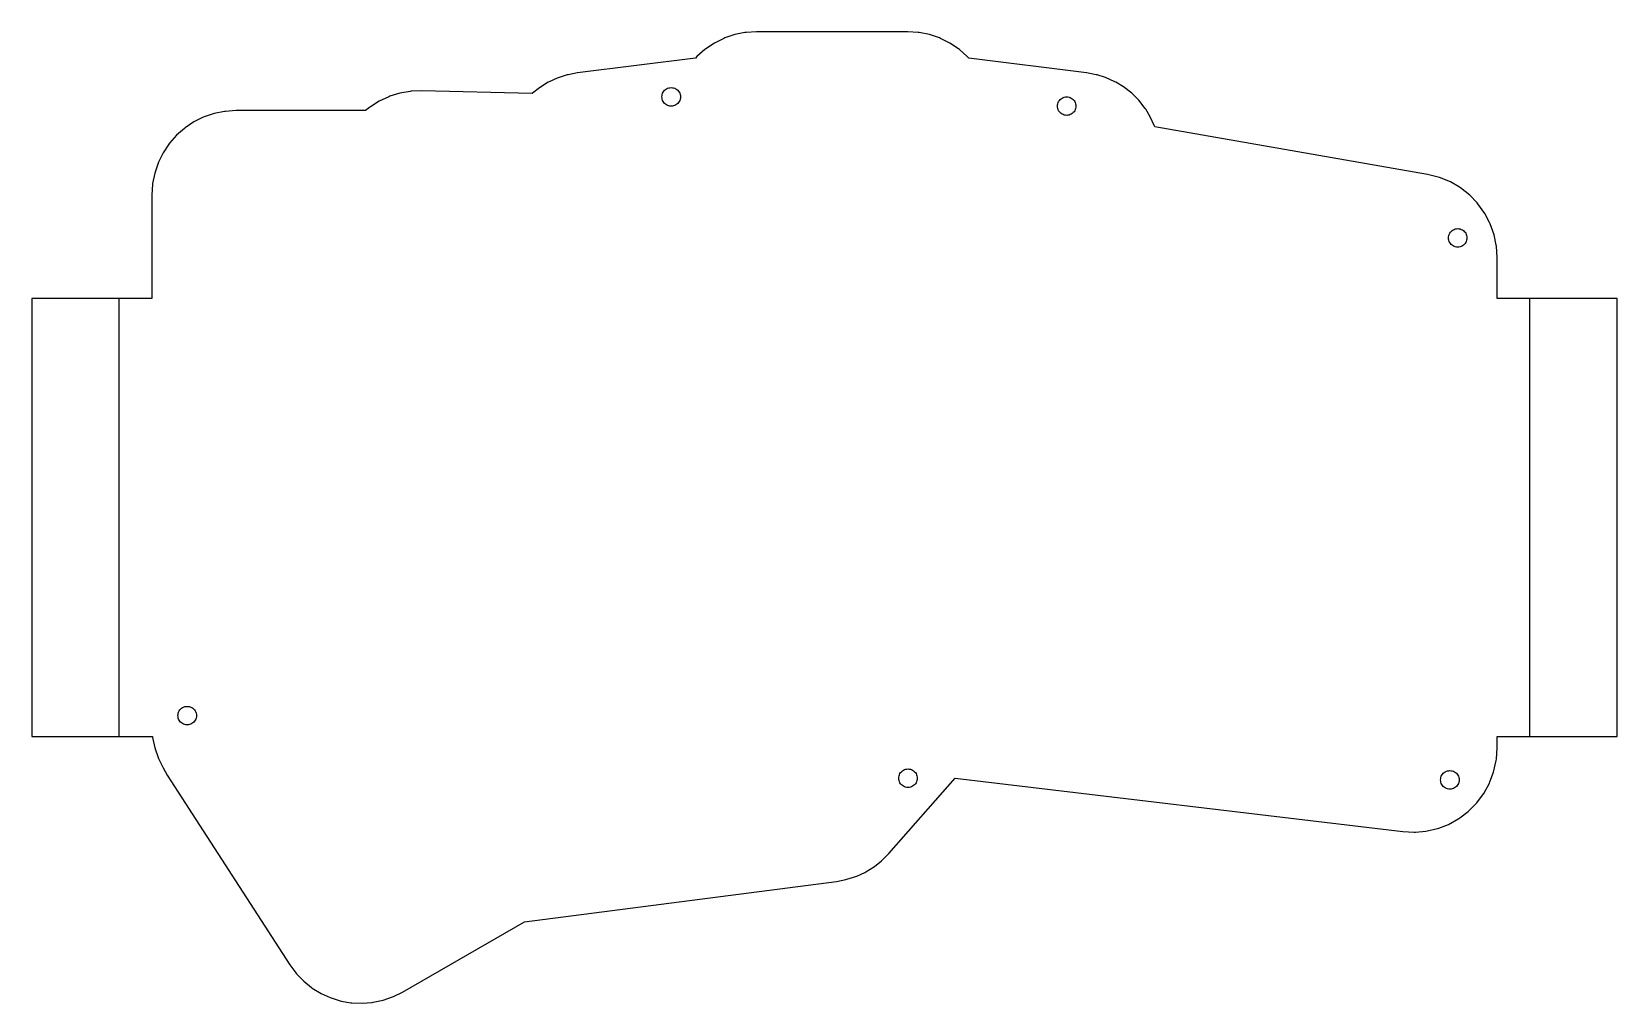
# Model space of a CAD drawing. Header units: metres. Extents: x -94 to 94, y -58 to 58.
import ezdxf

# ---------------------------------------------------------------- set-up
doc = ezdxf.new("R2010")
doc.units = ezdxf.units.M

msp = doc.modelspace()

# ---------------------------------------------------------------- linework, layer by layer
for p, q in [((-11.9585, 56.8737), (-13.073, 56.3241)), ((-11.8379, 56.9236), (-11.9585, 56.8737)), ((-10.6622, 57.3227), (-11.8379, 56.9236)), ((-9.44339, 57.5652), (-10.6622, 57.3227)), ((-9.31398, 57.5822), (-9.44339, 57.5652)), ((-8.07349, 57.6636), (-9.31398, 57.5822)), ((9.8765, 57.6636), (-8.07349, 57.6636)), ((11.117, 57.5822), (9.8765, 57.6636)), ((11.2464, 57.5652), (11.117, 57.5822)), ((12.4642, 57.323), (11.2464, 57.5652)), ((13.6409, 56.9236), (12.4642, 57.323)), ((13.7615, 56.8737), (13.6409, 56.9236)), ((14.8766, 56.3238), (13.7615, 56.8737)), ((-15.1451, 54.7341), (-15.3303, 54.5229)), ((-14.2109, 55.5535), (-15.1451, 54.7341)), ((-14.1074, 55.633), (-14.2109, 55.5535)), ((-13.073, 56.3241), (-14.1074, 55.633)), ((15.9098, 55.6334), (14.8766, 56.3238)), ((16.0134, 55.5539), (15.9098, 55.6334)), ((16.9476, 54.7346), (16.0134, 55.5539)), ((17.1333, 54.5229), (16.9476, 54.7346)), ((-29.3138, 52.775), (-30.4379, 52.5651)), ((-15.3303, 54.5229), (-29.3138, 52.775)), ((31.1169, 52.775), (17.1333, 54.5229)), ((32.2412, 52.565), (31.1169, 52.775)), ((-33.8544, 51.0119), (-34.6734, 50.3603)), ((-32.7959, 51.6629), (-33.8544, 51.0119)), ((-32.6896, 51.7191), (-32.7959, 51.6629)), ((-31.7379, 52.1566), (-32.6896, 51.7191)), ((-30.5546, 52.536), (-31.7379, 52.1566)), ((-30.4379, 52.5651), (-30.5546, 52.536)), ((-18.8742, 50.8036), (-18.7545, 50.8836)), ((-18.7545, 50.8836), (-18.6255, 50.9472)), ((-18.6255, 50.9472), (-18.4892, 50.9935)), ((-18.4892, 50.9935), (-18.3481, 51.0215)), ((-18.3481, 51.0215), (-18.2045, 51.0309)), ((-18.2045, 51.0309), (-18.0609, 51.0215)), ((-18.0609, 51.0215), (-17.9198, 50.9935)), ((-17.9198, 50.9935), (-17.7836, 50.9472)), ((-17.7836, 50.9472), (-17.6545, 50.8836)), ((-17.6545, 50.8836), (-17.5349, 50.8036)), ((32.3578, 52.5359), (32.2412, 52.565)), ((33.3583, 52.2265), (32.3578, 52.5359)), ((34.4926, 51.7191), (33.3583, 52.2265)), ((34.599, 51.6629), (34.4926, 51.7191)), ((35.4953, 51.1243), (34.599, 51.6629)), ((36.4758, 50.3609), (35.4953, 51.1243)), ((-52.8718, 49.4309), (-53.9253, 48.7633)), ((-51.7442, 49.9531), (-52.8718, 49.4309)), ((-51.6222, 50.0002), (-51.7442, 49.9531)), ((-50.4322, 50.3717), (-51.6222, 50.0002)), ((-49.2078, 50.5838), (-50.4322, 50.3717)), ((-49.0778, 50.5976), (-49.2078, 50.5838)), ((-47.8334, 50.648), (-49.0778, 50.5976)), ((-34.7207, 50.3182), (-47.8334, 50.648)), ((-34.6734, 50.3603), (-34.7207, 50.3182)), ((-19.3045, 49.931), (-19.2951, 50.0745)), ((-19.2951, 49.7874), (-19.3045, 49.931)), ((-19.2951, 50.0745), (-19.267, 50.2157)), ((-19.267, 49.6463), (-19.2951, 49.7874)), ((-19.267, 50.2157), (-19.2208, 50.3519)), ((-19.2208, 49.51), (-19.267, 49.6463)), ((-19.2208, 50.3519), (-19.1572, 50.481)), ((-19.1572, 49.381), (-19.2208, 49.51)), ((-19.1572, 50.481), (-19.0772, 50.6006)), ((-19.0772, 49.2613), (-19.1572, 49.381)), ((-19.0772, 50.6006), (-18.9823, 50.7088)), ((-18.9823, 49.1531), (-19.0772, 49.2613)), ((-18.9823, 50.7088), (-18.8742, 50.8036)), ((-18.8742, 49.0583), (-18.9823, 49.1531)), ((-18.7545, 48.9783), (-18.8742, 49.0583)), ((-18.6255, 48.9147), (-18.7545, 48.9783)), ((-17.6545, 48.9783), (-17.7836, 48.9147)), ((-17.5349, 49.0583), (-17.6545, 48.9783)), ((-17.5349, 50.8036), (-17.4267, 50.7088)), ((-17.4267, 49.1531), (-17.5349, 49.0583)), ((-17.4267, 50.7088), (-17.3318, 50.6006)), ((-17.3318, 49.2613), (-17.4267, 49.1531)), ((-17.3318, 50.6006), (-17.2519, 50.481)), ((-17.2519, 49.381), (-17.3318, 49.2613)), ((-17.2519, 50.481), (-17.1882, 50.3519)), ((-17.1882, 49.51), (-17.2519, 49.381)), ((-17.1882, 50.3519), (-17.142, 50.2157)), ((-17.142, 49.6463), (-17.1882, 49.51)), ((-17.142, 50.2157), (-17.1139, 50.0745)), ((-17.1139, 49.7874), (-17.142, 49.6463)), ((-17.1139, 50.0745), (-17.1045, 49.931)), ((-17.1045, 49.931), (-17.1139, 49.7874)), ((27.6579, 48.8372), (27.6673, 48.9807)), ((27.6673, 48.9807), (27.6954, 49.1219)), ((27.6954, 49.1219), (27.7416, 49.2581)), ((27.7416, 49.2581), (27.8053, 49.3872)), ((27.8053, 49.3872), (27.8852, 49.5068)), ((27.8852, 49.5068), (27.9801, 49.615)), ((27.9801, 49.615), (28.0883, 49.7098)), ((28.0883, 49.7098), (28.2079, 49.7898)), ((28.2079, 49.7898), (28.3369, 49.8534)), ((28.3369, 49.8534), (28.4732, 49.8997)), ((28.4732, 49.8997), (28.6143, 49.9277)), ((28.6143, 49.9277), (28.7579, 49.9372)), ((28.7579, 49.9372), (28.9015, 49.9277)), ((28.9015, 49.9277), (29.0426, 49.8997)), ((29.0426, 49.8997), (29.1788, 49.8534)), ((29.1788, 49.8534), (29.3079, 49.7898)), ((29.3079, 49.7898), (29.4275, 49.7098)), ((29.4275, 49.7098), (29.5357, 49.615)), ((29.5357, 49.615), (29.6306, 49.5068)), ((29.6306, 49.5068), (29.7105, 49.3872)), ((29.7105, 49.3872), (29.7742, 49.2581)), ((29.7742, 49.2581), (29.8204, 49.1219)), ((29.8204, 49.1219), (29.8485, 48.9807)), ((29.8485, 48.9807), (29.8579, 48.8372)), ((36.5656, 50.2809), (36.4758, 50.3609)), ((37.3078, 49.5437), (36.5656, 50.2809)), ((38.0776, 48.5682), (37.3078, 49.5437)), ((-73.7624, 47.5033), (-74.8769, 46.9536)), ((-73.6418, 47.5532), (-73.7624, 47.5033)), ((-72.4641, 47.953), (-73.6418, 47.5532)), ((-71.2453, 48.1954), (-72.4641, 47.953)), ((-71.1159, 48.2124), (-71.2453, 48.1954)), ((-69.8765, 48.2936), (-71.1159, 48.2124)), ((-54.5009, 48.2936), (-69.8765, 48.2936)), ((-54.0309, 48.6862), (-54.5009, 48.2936)), ((-53.9253, 48.7633), (-54.0309, 48.6862)), ((-18.4892, 48.8684), (-18.6255, 48.9147)), ((-18.3481, 48.8404), (-18.4892, 48.8684)), ((-18.2045, 48.8309), (-18.3481, 48.8404)), ((-18.0609, 48.8404), (-18.2045, 48.8309)), ((-17.9198, 48.8684), (-18.0609, 48.8404)), ((-17.7836, 48.9147), (-17.9198, 48.8684)), ((27.6673, 48.6936), (27.6579, 48.8372)), ((27.6954, 48.5525), (27.6673, 48.6936)), ((27.7416, 48.4162), (27.6954, 48.5525)), ((27.8053, 48.2872), (27.7416, 48.4162)), ((27.8852, 48.1675), (27.8053, 48.2872)), ((27.9801, 48.0593), (27.8852, 48.1675)), ((28.0883, 47.9645), (27.9801, 48.0593)), ((28.2079, 47.8845), (28.0883, 47.9645)), ((28.3369, 47.8209), (28.2079, 47.8845)), ((28.4732, 47.7746), (28.3369, 47.8209)), ((28.6143, 47.7466), (28.4732, 47.7746)), ((28.7579, 47.7372), (28.6143, 47.7466)), ((28.9015, 47.7466), (28.7579, 47.7372)), ((29.0426, 47.7746), (28.9015, 47.7466)), ((29.1788, 47.8209), (29.0426, 47.7746)), ((29.3079, 47.8845), (29.1788, 47.8209)), ((29.4275, 47.9645), (29.3079, 47.8845)), ((29.5357, 48.0593), (29.4275, 47.9645)), ((29.6306, 48.1675), (29.5357, 48.0593)), ((29.7105, 48.2872), (29.6306, 48.1675)), ((29.7742, 48.4162), (29.7105, 48.2872)), ((29.8204, 48.5525), (29.7742, 48.4162)), ((29.8485, 48.6936), (29.8204, 48.5525)), ((29.8579, 48.8372), (29.8485, 48.6936)), ((38.1458, 48.4691), (38.0776, 48.5682)), ((38.6902, 47.5764), (38.1458, 48.4691)), ((39.205, 46.4453), (38.6902, 47.5764)), ((-76.947, 45.3652), (-77.7673, 44.4298)), ((-76.0127, 46.1844), (-76.947, 45.3652)), ((-75.9091, 46.2639), (-76.0127, 46.1844)), ((-74.8769, 46.9536), (-75.9091, 46.2639)), ((39.2259, 46.3901), (39.205, 46.4453)), ((71.6005, 40.7238), (39.2259, 46.3901)), ((-77.8468, 44.3262), (-78.5371, 43.2929)), ((-77.7673, 44.4298), (-77.8468, 44.3262)), ((-79.1361, 42.0589), (-79.5356, 40.8822)), ((-79.0862, 42.1795), (-79.1361, 42.0589)), ((-78.5371, 43.2929), (-79.0862, 42.1795)), ((-79.7783, 39.6624), (-79.7953, 39.533)), ((-79.5356, 40.8822), (-79.7783, 39.6624)), ((72.8881, 40.4044), (71.6005, 40.7238)), ((73.0206, 40.3615), (72.8881, 40.4044)), ((74.3271, 39.8285), (73.0206, 40.3615)), ((75.4011, 39.2033), (74.3271, 39.8285)), ((-79.7953, 39.533), (-79.8765, 38.2936)), ((-79.8765, 38.2936), (-79.8765, 26)), ((75.5166, 39.1255), (75.4011, 39.2033)), ((76.6239, 38.254), (75.5166, 39.1255)), ((77.4838, 37.357), (76.6239, 38.254)), ((77.5734, 37.2504), (77.4838, 37.357)), ((78.3989, 36.105), (77.5734, 37.2504)), ((78.9778, 35.0055), (78.3989, 36.105)), ((74.3161, 33.8595), (74.4109, 33.9677)), ((74.4109, 33.9677), (74.5191, 34.0626)), ((74.5191, 34.0626), (74.6387, 34.1425)), ((74.6387, 34.1425), (74.7678, 34.2061)), ((74.7678, 34.2061), (74.904, 34.2524)), ((74.904, 34.2524), (75.0452, 34.2805)), ((75.0452, 34.2805), (75.1888, 34.2899)), ((75.1888, 34.2899), (75.3323, 34.2805)), ((75.3323, 34.2805), (75.4734, 34.2524)), ((75.4734, 34.2524), (75.6097, 34.2061)), ((75.6097, 34.2061), (75.7387, 34.1425)), ((75.7387, 34.1425), (75.8584, 34.0626)), ((75.8584, 34.0626), (75.9666, 33.9677)), ((75.9666, 33.9677), (76.0614, 33.8595)), ((79.0345, 34.8782), (78.9778, 35.0055)), ((79.5114, 33.5507), (79.0345, 34.8782)), ((74.0887, 33.1899), (74.0982, 33.3335)), ((74.0982, 33.0463), (74.0887, 33.1899)), ((74.0982, 33.3335), (74.1262, 33.4746)), ((74.1262, 32.9052), (74.0982, 33.0463)), ((74.1262, 33.4746), (74.1725, 33.6108)), ((74.1725, 32.7689), (74.1262, 32.9052)), ((74.1725, 33.6108), (74.2361, 33.7399)), ((74.2361, 32.6399), (74.1725, 32.7689)), ((74.2361, 33.7399), (74.3161, 33.8595)), ((74.3161, 32.5202), (74.2361, 32.6399)), ((74.4109, 32.412), (74.3161, 32.5202)), ((74.5191, 32.3172), (74.4109, 32.412)), ((74.6387, 32.2372), (74.5191, 32.3172)), ((74.7678, 32.1736), (74.6387, 32.2372)), ((74.904, 32.1273), (74.7678, 32.1736)), ((75.0452, 32.0993), (74.904, 32.1273)), ((75.1888, 32.0899), (75.0452, 32.0993)), ((75.3323, 32.0993), (75.1888, 32.0899)), ((75.4734, 32.1273), (75.3323, 32.0993)), ((75.6097, 32.1736), (75.4734, 32.1273)), ((75.7387, 32.2372), (75.6097, 32.1736)), ((75.8584, 32.3172), (75.7387, 32.2372)), ((75.9666, 32.412), (75.8584, 32.3172)), ((76.0614, 32.5202), (75.9666, 32.412)), ((76.0614, 33.8595), (76.1414, 33.7399)), ((76.1414, 32.6399), (76.0614, 32.5202)), ((76.1414, 33.7399), (76.205, 33.6108)), ((76.205, 32.7689), (76.1414, 32.6399)), ((76.205, 33.6108), (76.2513, 33.4746)), ((76.2513, 32.9052), (76.205, 32.7689)), ((76.2513, 33.4746), (76.2793, 33.3335)), ((76.2793, 33.0463), (76.2513, 32.9052)), ((76.2793, 33.3335), (76.2887, 33.1899)), ((76.2887, 33.1899), (76.2793, 33.0463)), ((79.7646, 32.3341), (79.5114, 33.5507)), ((79.784, 32.1962), (79.7646, 32.3341)), ((79.8765, 30.8732), (79.784, 32.1962)), ((79.8763, 26), (79.8765, 30.8732)), ((-79.8765, 26), (-94.1385, 26)), ((-94.1385, 26), (-94.1385, -26)), ((-83.75749, -26), (-83.75749, 26)), ((94.1385, 26), (79.8763, 26)), ((83.75749, -26), (83.75749, 26)), ((94.1385, -26), (94.1385, 26)), ((-76.3461, -22.6424), (-76.2265, -22.5625)), ((-76.2265, -22.5625), (-76.0974, -22.4988)), ((-76.0974, -22.4988), (-75.9612, -22.4526)), ((-75.9612, -22.4526), (-75.8201, -22.4245)), ((-75.8201, -22.4245), (-75.6765, -22.4151)), ((-75.6765, -22.4151), (-75.5329, -22.4245)), ((-75.5329, -22.4245), (-75.3918, -22.4526)), ((-75.3918, -22.4526), (-75.2555, -22.4988)), ((-75.2555, -22.4988), (-75.1265, -22.5625)), ((-75.1265, -22.5625), (-75.0069, -22.6424)), ((-76.7765, -23.5151), (-76.7671, -23.3715)), ((-76.7671, -23.6587), (-76.7765, -23.5151)), ((-76.7671, -23.3715), (-76.739, -23.2304)), ((-76.739, -23.7998), (-76.7671, -23.6587)), ((-76.739, -23.2304), (-76.6927, -23.0941)), ((-76.6927, -23.936), (-76.739, -23.7998)), ((-76.6927, -23.0941), (-76.6291, -22.9651)), ((-76.6291, -24.0651), (-76.6927, -23.936)), ((-76.6291, -22.9651), (-76.5492, -22.8454)), ((-76.5492, -24.1847), (-76.6291, -24.0651)), ((-76.5492, -22.8454), (-76.4543, -22.7373)), ((-76.4543, -24.2929), (-76.5492, -24.1847)), ((-76.4543, -22.7373), (-76.3461, -22.6424)), ((-76.3461, -24.3878), (-76.4543, -24.2929)), ((-76.2265, -24.4677), (-76.3461, -24.3878)), ((-76.0974, -24.5313), (-76.2265, -24.4677)), ((-75.1265, -24.4677), (-75.2555, -24.5313)), ((-75.0069, -24.3878), (-75.1265, -24.4677)), ((-75.0069, -22.6424), (-74.8987, -22.7373)), ((-74.8987, -24.2929), (-75.0069, -24.3878)), ((-74.8987, -22.7373), (-74.8038, -22.8454)), ((-74.8038, -24.1847), (-74.8987, -24.2929)), ((-74.8038, -22.8454), (-74.7239, -22.9651)), ((-74.7239, -24.0651), (-74.8038, -24.1847)), ((-74.7239, -22.9651), (-74.6602, -23.0941)), ((-74.6602, -23.936), (-74.7239, -24.0651)), ((-74.6602, -23.0941), (-74.614, -23.2304)), ((-74.614, -23.7998), (-74.6602, -23.936)), ((-74.614, -23.2304), (-74.5859, -23.3715)), ((-74.5859, -23.6587), (-74.614, -23.7998)), ((-74.5859, -23.3715), (-74.5765, -23.5151)), ((-74.5765, -23.5151), (-74.5859, -23.6587)), ((-94.1385, -26), (-79.7917, -26)), ((-79.7917, -26), (-79.7783, -26.1022)), ((-79.7783, -26.1022), (-79.5359, -27.321)), ((-75.9612, -24.5776), (-76.0974, -24.5313)), ((-75.8201, -24.6057), (-75.9612, -24.5776)), ((-75.6765, -24.6151), (-75.8201, -24.6057)), ((-75.5329, -24.6057), (-75.6765, -24.6151)), ((-75.3918, -24.5776), (-75.5329, -24.6057)), ((-75.2555, -24.5313), (-75.3918, -24.5776)), ((79.8745, -27.3536), (79.8746, -26)), ((79.8746, -26), (94.1385, -26)), ((-79.5359, -27.321), (-79.1361, -28.4988)), ((79.7806, -28.6859), (79.8745, -27.3536)), ((-79.1361, -28.4988), (-79.0862, -28.6194)), ((-79.0862, -28.6194), (-78.5367, -29.7335)), ((-78.5367, -29.7335), (-78.2887, -30.1631)), ((9.13863, -30.17), (9.24681, -30.0752)), ((9.24681, -30.0752), (9.36644, -29.9952)), ((9.36644, -29.9952), (9.4955, -29.9316)), ((9.4955, -29.9316), (9.63174, -29.8853)), ((9.63174, -29.8853), (9.77286, -29.8573)), ((9.77286, -29.8573), (9.91644, -29.8479)), ((9.91644, -29.8479), (10.06, -29.8573)), ((10.06, -29.8573), (10.2011, -29.8853)), ((10.2011, -29.8853), (10.3374, -29.9316)), ((10.3374, -29.9316), (10.4664, -29.9952)), ((10.4664, -29.9952), (10.5861, -30.0752)), ((10.5861, -30.0752), (10.6943, -30.17)), ((73.8387, -30.1259), (73.975, -30.0796)), ((73.975, -30.0796), (74.1161, -30.0515)), ((74.1161, -30.0515), (74.2597, -30.0421)), ((74.2597, -30.0421), (74.4033, -30.0515)), ((74.4033, -30.0515), (74.5444, -30.0796)), ((74.5444, -30.0796), (74.6806, -30.1259)), ((79.4541, -30.2224), (79.7609, -28.8249)), ((79.7609, -28.8249), (79.7806, -28.6859)), ((-78.2887, -30.1631), (-78.0415, -30.5674)), ((-78.0415, -30.5674), (-63.4943, -53.0894)), ((7.65178, -39.8771), (15.514, -30.9454)), ((8.81644, -30.9478), (8.82585, -30.8043)), ((8.82585, -31.0914), (8.81644, -30.9478)), ((8.82585, -30.8043), (8.85393, -30.6631)), ((8.85393, -31.2325), (8.82585, -31.0914)), ((8.85393, -30.6631), (8.90018, -30.5269)), ((8.90018, -31.3688), (8.85393, -31.2325)), ((8.90018, -30.5269), (8.96382, -30.3978)), ((8.96382, -31.4978), (8.90018, -31.3688)), ((8.96382, -30.3978), (9.04375, -30.2782)), ((9.04375, -31.6175), (8.96382, -31.4978)), ((9.04375, -30.2782), (9.13863, -30.17)), ((9.13863, -31.7257), (9.04375, -31.6175)), ((9.24681, -31.8205), (9.13863, -31.7257)), ((9.36644, -31.9005), (9.24681, -31.8205)), ((9.4955, -31.9641), (9.36644, -31.9005)), ((9.63174, -32.0104), (9.4955, -31.9641)), ((10.3374, -31.9641), (10.2011, -32.0104)), ((10.4664, -31.9005), (10.3374, -31.9641)), ((10.5861, -31.8205), (10.4664, -31.9005)), ((10.6943, -31.7257), (10.5861, -31.8205)), ((10.6943, -30.17), (10.7891, -30.2782)), ((10.7891, -31.6175), (10.6943, -31.7257)), ((10.7891, -30.2782), (10.8691, -30.3978)), ((10.8691, -31.4978), (10.7891, -31.6175)), ((10.8691, -30.3978), (10.9327, -30.5269)), ((10.9327, -31.3688), (10.8691, -31.4978)), ((10.9327, -30.5269), (10.979, -30.6631)), ((10.979, -31.2325), (10.9327, -31.3688)), ((10.979, -30.6631), (11.007, -30.8043)), ((11.007, -31.0914), (10.979, -31.2325)), ((11.007, -30.8043), (11.0164, -30.9478)), ((11.0164, -30.9478), (11.007, -31.0914)), ((15.514, -30.9454), (68.6911, -37.283)), ((73.1597, -31.1421), (73.1691, -30.9986)), ((73.1691, -31.2857), (73.1597, -31.1421)), ((73.1691, -30.9986), (73.1972, -30.8574)), ((73.1972, -31.4268), (73.1691, -31.2857)), ((73.1972, -30.8574), (73.2434, -30.7212)), ((73.2434, -31.5631), (73.1972, -31.4268)), ((73.2434, -30.7212), (73.3071, -30.5921)), ((73.3071, -31.6921), (73.2434, -31.5631)), ((73.3071, -30.5921), (73.387, -30.4725)), ((73.387, -31.8118), (73.3071, -31.6921)), ((73.387, -30.4725), (73.4819, -30.3643)), ((73.4819, -31.9199), (73.387, -31.8118)), ((73.4819, -30.3643), (73.5901, -30.2694)), ((73.5901, -32.0148), (73.4819, -31.9199)), ((73.5901, -30.2694), (73.7097, -30.1895)), ((73.7097, -30.1895), (73.8387, -30.1259)), ((74.6806, -30.1259), (74.8097, -30.1895)), ((74.8097, -30.1895), (74.9293, -30.2694)), ((74.9293, -30.2694), (75.0375, -30.3643)), ((75.0375, -31.9199), (74.9293, -32.0148)), ((75.0375, -30.3643), (75.1324, -30.4725)), ((75.1324, -31.8118), (75.0375, -31.9199)), ((75.1324, -30.4725), (75.2123, -30.5921)), ((75.2123, -31.6921), (75.1324, -31.8118)), ((75.2123, -30.5921), (75.276, -30.7212)), ((75.276, -31.5631), (75.2123, -31.6921)), ((75.276, -30.7212), (75.3222, -30.8574)), ((75.3222, -31.4268), (75.276, -31.5631)), ((75.3222, -30.8574), (75.3503, -30.9986)), ((75.3503, -31.2857), (75.3222, -31.4268)), ((75.3503, -30.9986), (75.3597, -31.1421)), ((75.3597, -31.1421), (75.3503, -31.2857)), ((78.2797, -32.7711), (78.9623, -31.5147)), ((78.9623, -31.5147), (79.0199, -31.3867)), ((79.0199, -31.3867), (79.4541, -30.2224)), ((9.77286, -32.0384), (9.63174, -32.0104)), ((9.91644, -32.0479), (9.77286, -32.0384)), ((10.06, -32.0384), (9.91644, -32.0479)), ((10.2011, -32.0104), (10.06, -32.0384)), ((73.7097, -32.0948), (73.5901, -32.0148)), ((73.8387, -32.1584), (73.7097, -32.0948)), ((73.975, -32.2046), (73.8387, -32.1584)), ((74.1161, -32.2327), (73.975, -32.2046)), ((74.2597, -32.2421), (74.1161, -32.2327)), ((74.4033, -32.2327), (74.2597, -32.2421)), ((74.5444, -32.2046), (74.4033, -32.2327)), ((74.6806, -32.1584), (74.5444, -32.2046)), ((74.8097, -32.0948), (74.6806, -32.1584)), ((74.9293, -32.0148), (74.8097, -32.0948)), ((76.4434, -34.8932), (77.4482, -33.8759)), ((77.4482, -33.8759), (77.539, -33.769)), ((77.539, -33.769), (78.2797, -32.7711)), ((74.0894, -36.4216), (75.3377, -35.7234)), ((75.3377, -35.7234), (75.4547, -35.6459)), ((75.4547, -35.6459), (76.4434, -34.8932)), ((68.6911, -37.283), (70.0261, -37.3474)), ((70.0261, -37.3474), (70.1664, -37.3443)), ((70.1664, -37.3443), (71.4043, -37.2355)), ((71.4043, -37.2355), (72.7966, -36.9119)), ((72.7966, -36.9119), (72.9305, -36.8699)), ((72.9305, -36.8699), (74.0894, -36.4216)), ((4.89175, -42.0677), (5.94844, -41.4138)), ((5.94844, -41.4138), (6.75963, -40.7654)), ((6.75963, -40.7654), (6.84897, -40.6857)), ((6.84897, -40.6857), (7.65178, -39.8771)), ((-35.6393, -47.9784), (1.42755, -43.1872)), ((1.42755, -43.1872), (2.54797, -42.9733)), ((2.54797, -42.9733), (2.66406, -42.9438)), ((2.66406, -42.9438), (3.84592, -42.5598)), ((3.84592, -42.5598), (4.78598, -42.124)), ((4.78598, -42.124), (4.89175, -42.0677)), ((-50.0942, -56.3239), (-35.6393, -47.9784)), ((-63.4943, -53.0894), (-62.779, -54.0564)), ((-62.779, -54.0564), (-62.6976, -54.1531)), ((-62.6976, -54.1531), (-61.8364, -55.049)), ((-61.8364, -55.049), (-60.9297, -55.7798)), ((-60.9297, -55.7798), (-60.8266, -55.8529)), ((-60.8266, -55.8529), (-59.7682, -56.5041)), ((-51.1725, -56.8584), (-50.0942, -56.3239)), ((-59.7682, -56.5041), (-58.7079, -56.9838)), ((-58.7079, -56.9838), (-58.5898, -57.0287)), ((-58.5898, -57.0287), (-57.4019, -57.3937)), ((-57.4019, -57.3937), (-56.2562, -57.5921)), ((-56.2562, -57.5921), (-56.1306, -57.606)), ((-56.1306, -57.606), (-54.8892, -57.6616)), ((-54.8892, -57.6616), (-53.7279, -57.566)), ((-53.7279, -57.566), (-53.6028, -57.548)), ((-53.6028, -57.548), (-52.3872, -57.2903)), ((-52.3872, -57.2903), (-51.2891, -56.9073)), ((-51.2891, -56.9073), (-51.1725, -56.8584))]:
    msp.add_line(p, q)

doc.saveas('drawing.dxf')
